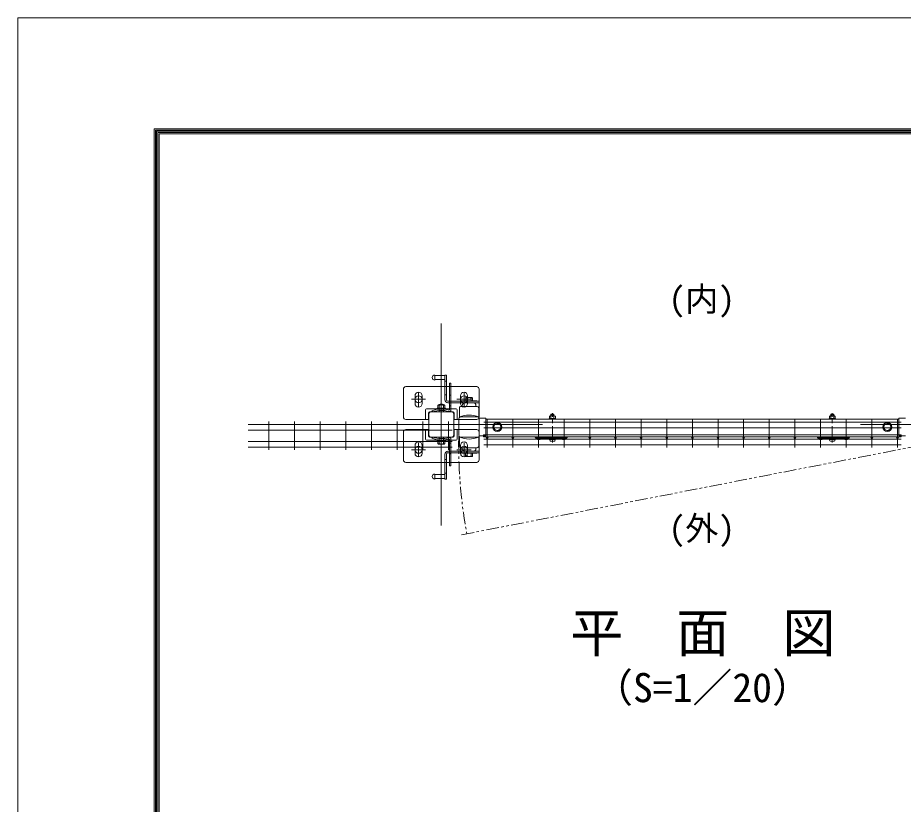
# Model space of a CAD drawing. Units: millimetres, scale not verified. Extents: x -4200 to 4200, y -2970 to 2970.
# Drawn here: x -4200 to -2447, y 1412 to 2970 of the extents above; entities that cross this region are included whole.
import ezdxf
from ezdxf.enums import TextEntityAlignment as Align

# ---------------------------------------------------------------- set-up
doc = ezdxf.new("R2010")
doc.units = ezdxf.units.MM
doc.header["$LTSCALE"] = 20
doc.linetypes.add('USER1', pattern=[50.8, 31.75, -6.35, 6.35, -6.35])
doc.linetypes.add('USER4', pattern=[2.5, 1.25, -0.25, 0.25, -0.25, 0.25, -0.25])
for name, color, linetype, lineweight in [('0-0_D-STR-DIM', 7, 'Continuous', 9), ('0-2_D-STR1', 1, 'Continuous', 18), ('0-3_D-BMK', 2, 'USER1', 13), ('0-4_D-STR-TXT', 7, 'Continuous', 9), ('0-5_D-STR3', 3, 'Continuous', 13), ('0-8_D-STR2', 7, 'Continuous', 9), ('0-D_D-TTL', 7, 'Continuous', 9)]:
    doc.layers.add(name, color=color, linetype=linetype, lineweight=lineweight)
doc.styles.add('ＭＳ ゴシック', font='')
doc.styles.get('ＭＳ ゴシック').set_extended_font_data('MS Gothic')

# ---------------------------------------------------------------- blocks, each defined once
blk = doc.blocks.new('A$C982ee5ca')
at = {"layer": '0-3_D-BMK'}
blk.add_line((0, -150), (0, 1008), dxfattribs=at)
at = {"layer": '0-5_D-STR3'}
for p, q in [((-125, 798), (125, 798)), ((-125, 766), (-125, 798)), ((-125, 766), (125, 766)), ((-115, 881.6), (-115, 798)), ((-115, 798), (115, 798)), ((-86.6, 898), (86.6, 898)), ((-46, 968), (-60, 954)), ((60, 954), (-60, 954)), ((-60, 954), (-60, 898)), ((-58.2, 881.6), (-58.2, 798)), ((-46, 968), (-46, 898)), ((46, 968), (-46, 968)), ((46, 968), (46, 898)), ((46, 968), (60, 954)), ((58.2, 881.6), (58.2, 798)), ((60, 954), (60, 898)), ((115, 881.6), (115, 798)), ((125, 766), (125, 798)), ((-125, 0), (125, 0)), ((-125, -32), (-125, 0)), ((125, -32), (125, 0)), ((-125, -32), (125, -32)), ((-103.7, -32), (103.7, -32)), ((-103.7, -62.5), (-103.7, -32)), ((103.7, -63.3), (103.7, -32))]:
    blk.add_line(p, q, dxfattribs=at)
for centre, radius, start, end in [((-86.6, 865.2), 32.8, 30, 150), ((0, 786.4), 111.5, 58.543, 121.457), ((86.6, 865.2), 32.8, 30, 150), ((-65.7, -62.5), 38, 180, 253.92714), ((1.3, 170), 280, 253.92714, 285.41383), ((65.7, -63.3), 38, 285.41383, 0)]:
    blk.add_arc(centre, radius, start, end, dxfattribs=at)
blk = doc.blocks.new('ベースプレート部品\u3000平面図')
at = {"layer": '0-5_D-STR3'}
for p, q in [((-16076.5, 106818.2), (-16076.5, 105718.2)), ((-13176.5, 106918.2), (-15976.5, 106918.2)), ((-13076.5, 105718.2), (-13076.5, 106818.2)), ((-15616.5, 106248.2), (-15616.5, 106558.2)), ((-15336.5, 106248.2), (-15336.5, 106558.2)), ((-13816.5, 106248.2), (-13816.5, 106558.2)), ((-13536.5, 106248.2), (-13536.5, 106558.2)), ((-15206.5, 105618.2), (-15206.5, 105998.2)), ((-13986.5, 106038.2), (-15166.5, 106038.2)), ((-14106.5, 105918.2), (-15046.5, 105918.2)), ((-13946.5, 105998.2), (-13946.5, 105618.2)), ((-15976.5, 105618.2), (-15084.8, 105618.2)), ((-15086.5, 105618.2), (-15086.5, 105878.2)), ((-14066.5, 105618.2), (-14066.5, 105878.2)), ((-14064.8, 105618.2), (-13176.5, 105618.2))]:
    blk.add_line(p, q, dxfattribs=at)
for centre, radius, start, end in [((-15976.5, 106818.2), 100, 90, 180), ((-15476.5, 106558.2), 140, 0, 180), ((-13676.5, 106558.2), 140, 0, 180), ((-13176.5, 106818.2), 100, 0, 90), ((-15476.5, 106248.2), 140, 180, 0), ((-13676.5, 106248.2), 140, 180, 0), ((-15166.5, 105998.2), 40, 90, 180), ((-15046.5, 105878.2), 40, 90, 180), ((-14106.5, 105878.2), 40, 0, 90), ((-13986.5, 105998.2), 40, 0, 90), ((-15976.5, 105718.2), 100, 180, 270), ((-13176.5, 105718.2), 100, 270, 0)]:
    blk.add_arc(centre, radius, start, end, dxfattribs=at)

msp = doc.modelspace()

# ---------------------------------------------------------------- linework, layer by layer
at = {"layer": '0-2_D-STR1'}
for p, q in [((-3386.39, 2144.27), (-3386.39, 2184.07)), ((-3381.29, 2189.17), (-3341.49, 2189.17)), ((-3336.39, 2144.27), (-3336.39, 2184.07)), ((-3326.39, 2142.37), (-3326.39, 2175.97)), ((-3323.19, 2179.17), (-3289.59, 2179.17)), ((-3273.39, 2176.62), (-3286.46, 2176.62)), ((-3286.39, 2142.37), (-3286.39, 2175.97)), ((-3273.39, 2176.62), (-3273.39, 2141.72)), ((-3273.39, 2174.67), (-2455.39, 2174.67)), ((-2455.39, 2176.6), (-2455.39, 2141.7)), ((-2455.39, 2176.6), (-2442.39, 2176.6)), ((-3381.29, 2139.17), (-3341.49, 2139.17)), ((-3323.19, 2139.17), (-3289.59, 2139.17)), ((-3273.39, 2141.72), (-3286.39, 2141.72)), ((-3273.39, 2143.67), (-2455.39, 2143.67)), ((-2455.39, 2141.7), (-2442.39, 2141.7))]:
    msp.add_line(p, q, dxfattribs=at)
for centre, radius, start, end in [((-3381.29, 2184.07), 5.1, 90.00031, 179.99984), ((-3341.49, 2184.07), 5.1, 0, 90.00028), ((-3323.19, 2175.97), 3.2, 89.99997, 180), ((-3289.59, 2175.97), 3.2, 0, 89.99997), ((-3381.29, 2144.27), 5.1, 179.99985, 269.9997), ((-3341.49, 2144.27), 5.1, 269.99973, 0), ((-3323.19, 2142.37), 3.2, 180, 270.00003), ((-3289.59, 2142.37), 3.2, 270.00003, 0)]:
    msp.add_arc(centre, radius, start, end, dxfattribs=at)
at = {"layer": '0-3_D-BMK'}
for p, q in [((-3361.39, 2364.17), (-3361.39, 1964.17)), ((-3406.39, 2228.17), (-3406.39, 2200.17)), ((-3316.39, 2228.17), (-3316.39, 2200.17)), ((-3420.39, 2214.17), (-3392.39, 2214.17)), ((-3330.39, 2214.17), (-3302.39, 2214.17)), ((-3161.39, 2164.17), (-3561.39, 2164.17)), ((-2131.39, 2164.17), (-2531.39, 2164.17)), ((-3406.39, 2100.17), (-3406.39, 2128.17)), ((-3316.39, 2100.17), (-3316.39, 2128.17)), ((-3420.39, 2114.17), (-3392.39, 2114.17)), ((-3330.39, 2114.17), (-3302.39, 2114.17))]:
    msp.add_line(p, q, dxfattribs=at)
at = {"layer": '0-3_D-BMK', "linetype": 'USER4'}
msp.add_line((-3321.14, 1945.82), (-2384.19, 2128.37), dxfattribs=at)
msp.add_arc((-2367.39, 2123.67), 959.66, 178.96932, 190.55858, dxfattribs=at)
at = {"layer": '0-5_D-STR3'}
for p, q in [((-3374.39, 2262.19), (-3374.39, 2252.19)), ((-3354.39, 2262.19), (-3354.39, 2213.19)), ((-3354.39, 2262.19), (-3351.39, 2262.19)), ((-3351.39, 2262.19), (-3351.39, 2213.19)), ((-3374.39, 2261.19), (-3354.39, 2261.19)), ((-3374.39, 2253.19), (-3354.39, 2253.19)), ((-3354.39, 2250.19), (-3351.39, 2250.19)), ((-3345.39, 2246.17), (-3345.39, 2193.79)), ((-3342.39, 2246.17), (-3345.39, 2246.17)), ((-3342.39, 2246.17), (-3342.39, 2192.67)), ((-3354.39, 2223.19), (-3351.39, 2223.19)), ((-3348.39, 2210.19), (-3286.39, 2210.19)), ((-3342.39, 2222.17), (-3345.39, 2222.17)), ((-3291.39, 2211.19), (-3321.39, 2211.19)), ((-3321.39, 2211.19), (-3321.39, 2210.19)), ((-3313.17, 2216.23), (-3313.17, 2211.15)), ((-3311.79, 2217.64), (-3300.99, 2217.64)), ((-3310.4, 2216.23), (-3310.4, 2211.19)), ((-3302.39, 2216.23), (-3302.39, 2211.19)), ((-3299.58, 2216.23), (-3299.58, 2211.23)), ((-3291.39, 2211.19), (-3291.39, 2210.19)), ((-3286.39, 2207.19), (-3286.39, 2210.19)), ((-3352.99, 2196.51), (-3369.79, 2196.51)), ((-3369.79, 2196.51), (-3369.79, 2194.91)), ((-3369.79, 2194.91), (-3352.99, 2194.91)), ((-3368.2, 2201.55), (-3368.2, 2196.55)), ((-3356, 2202.96), (-3366.8, 2202.96)), ((-3365.4, 2203.55), (-3357.39, 2203.55)), ((-3365.4, 2203.55), (-3365.4, 2202.94)), ((-3365.4, 2201.55), (-3365.4, 2196.51)), ((-3365.4, 2189.17), (-3365.4, 2194.91)), ((-3364.9, 2203.89), (-3364.9, 2202.94)), ((-3357.89, 2203.9), (-3357.89, 2202.97)), ((-3357.39, 2203.55), (-3357.39, 2202.97)), ((-3357.39, 2201.55), (-3357.39, 2196.51)), ((-3357.39, 2189.17), (-3357.39, 2194.91)), ((-3354.61, 2201.55), (-3354.61, 2196.47)), ((-3352.99, 2196.51), (-3352.99, 2194.91)), ((-3348.39, 2207.19), (-3286.39, 2207.19)), ((-3345.39, 2201.17), (-3342.39, 2201.17)), ((-3325.39, 2197.19), (-3325.39, 2179.19)), ((-3322.39, 2200.19), (-3290.39, 2200.19)), ((-3319.89, 2200.19), (-3319.89, 2202.19)), ((-3292.89, 2200.19), (-3292.89, 2202.19)), ((-3287.39, 2197.19), (-3287.39, 2179.19)), ((-3378.37, 2189.17), (-3380.39, 2191.39)), ((-3250.39, 2166.9), (-3257.39, 2162.85)), ((-3257.39, 2162.85), (-3257.39, 2155.44)), ((-3250.39, 2166.9), (-3243.39, 2162.85)), ((-3243.39, 2162.85), (-3243.39, 2155.44)), ((-2478.39, 2166.9), (-2485.39, 2162.85)), ((-2485.39, 2162.85), (-2485.39, 2155.44)), ((-2478.39, 2166.9), (-2471.39, 2162.85)), ((-2471.39, 2162.85), (-2471.39, 2155.44)), ((-3378.37, 2139.17), (-3380.39, 2136.95)), ((-3365.4, 2139.17), (-3365.4, 2133.43)), ((-3357.39, 2133.43), (-3357.39, 2139.17)), ((-3325.39, 2121.15), (-3325.39, 2139.15)), ((-3287.39, 2121.15), (-3287.39, 2139.15)), ((-3250.39, 2151.4), (-3257.39, 2155.44)), ((-3250.39, 2151.4), (-3243.39, 2155.44)), ((-3175.34, 2138.56), (-3174.3, 2139.77)), ((-3174.3, 2139.77), (-3169.59, 2135.71)), ((-3162.13, 2139.77), (-3125.13, 2139.77)), ((-3162.13, 2137.97), (-3162.13, 2139.77)), ((-3125.13, 2137.97), (-3125.13, 2139.77)), ((-3112.96, 2139.77), (-3117.67, 2135.71)), ((-3111.91, 2138.56), (-3112.96, 2139.77)), ((-2616.87, 2138.56), (-2615.83, 2139.77)), ((-2615.83, 2139.77), (-2611.12, 2135.71)), ((-2603.66, 2139.77), (-2566.66, 2139.77)), ((-2603.66, 2137.97), (-2603.66, 2139.77)), ((-2566.66, 2137.97), (-2566.66, 2139.77)), ((-2554.49, 2139.77), (-2559.2, 2135.71)), ((-2553.44, 2138.56), (-2554.49, 2139.77)), ((-2478.39, 2151.4), (-2485.39, 2155.44)), ((-2478.39, 2151.4), (-2471.39, 2155.44)), ((-3369.79, 2133.43), (-3352.99, 2133.43)), ((-3369.79, 2131.83), (-3369.79, 2133.43)), ((-3352.99, 2131.83), (-3369.79, 2131.83)), ((-3368.2, 2126.79), (-3368.2, 2131.79)), ((-3356, 2125.38), (-3366.8, 2125.38)), ((-3365.4, 2126.79), (-3365.4, 2131.83)), ((-3357.39, 2126.79), (-3357.39, 2131.83)), ((-3354.61, 2126.79), (-3354.61, 2131.87)), ((-3352.99, 2131.83), (-3352.99, 2133.43)), ((-3345.39, 2134.55), (-3345.39, 2082.17)), ((-3345.39, 2127.17), (-3342.39, 2127.17)), ((-3342.39, 2135.67), (-3342.39, 2082.17)), ((-3175.34, 2138.56), (-3170.63, 2134.5)), ((-3165.71, 2137.55), (-3167.69, 2135.74)), ((-3164.63, 2136.37), (-3166.61, 2134.56)), ((-3164.63, 2137.97), (-3162.13, 2137.97)), ((-3164.63, 2136.37), (-3122.63, 2136.37)), ((-3125.13, 2137.97), (-3162.13, 2137.97)), ((-3158.63, 2137.97), (-3158.63, 2136.37)), ((-3128.63, 2137.97), (-3128.63, 2136.37)), ((-3125.13, 2137.97), (-3122.63, 2137.97)), ((-3122.63, 2136.37), (-3120.64, 2134.56)), ((-3121.55, 2137.55), (-3119.57, 2135.74)), ((-3111.91, 2138.56), (-3116.62, 2134.5)), ((-2616.87, 2138.56), (-2612.16, 2134.5)), ((-2607.24, 2137.55), (-2609.22, 2135.74)), ((-2606.16, 2136.37), (-2608.14, 2134.56)), ((-2606.16, 2137.97), (-2603.66, 2137.97)), ((-2606.16, 2136.37), (-2564.16, 2136.37)), ((-2566.66, 2137.97), (-2603.66, 2137.97)), ((-2600.16, 2137.97), (-2600.16, 2136.37)), ((-2570.16, 2137.97), (-2570.16, 2136.37)), ((-2566.66, 2137.97), (-2564.16, 2137.97)), ((-2564.16, 2136.37), (-2562.17, 2134.56)), ((-2563.08, 2137.55), (-2561.1, 2135.74)), ((-2553.44, 2138.56), (-2558.15, 2134.5)), ((-3354.39, 2056.15), (-3354.39, 2105.15)), ((-3351.39, 2056.15), (-3351.39, 2105.15)), ((-3348.39, 2111.15), (-3286.39, 2111.15)), ((-3348.39, 2108.15), (-3286.39, 2108.15)), ((-3342.39, 2106.17), (-3345.39, 2106.17)), ((-3322.39, 2118.15), (-3290.39, 2118.15)), ((-3321.39, 2107.15), (-3321.39, 2108.15)), ((-3321.39, 2107.15), (-3291.39, 2107.15)), ((-3319.89, 2118.15), (-3319.89, 2116.15)), ((-3313.2, 2102.11), (-3313.2, 2107.11)), ((-3310.4, 2102.11), (-3310.4, 2107.15)), ((-3302.39, 2102.11), (-3302.39, 2107.15)), ((-3299.61, 2102.11), (-3299.61, 2107.19)), ((-3292.89, 2118.15), (-3292.89, 2116.15)), ((-3291.39, 2107.15), (-3291.39, 2108.15)), ((-3286.39, 2111.15), (-3286.39, 2108.15)), ((-3351.39, 2095.15), (-3354.39, 2095.15)), ((-3301, 2100.7), (-3311.8, 2100.7)), ((-3342.39, 2082.17), (-3345.39, 2082.17)), ((-3374.39, 2056.15), (-3374.39, 2066.15)), ((-3374.39, 2065.15), (-3354.39, 2065.15)), ((-3374.39, 2057.15), (-3354.39, 2057.15)), ((-3351.39, 2068.15), (-3354.39, 2068.15)), ((-3354.39, 2056.15), (-3351.39, 2056.15))]:
    msp.add_line(p, q, dxfattribs=at)
for centre, radius in [((-3406.39, 2214.17), 7), ((-3316.39, 2214.17), 7), ((-3250.39, 2159.15), 9), ((-3250.39, 2159.15), 6.71), ((-2478.39, 2159.15), 9), ((-2478.39, 2159.15), 6.71), ((-3406.39, 2114.17), 7), ((-3316.39, 2114.17), 7)]:
    msp.add_circle(centre, radius, dxfattribs=at)
for centre, radius, start, end in [((-3374.39, 2257.19), 5, 90.00001, 270), ((-3348.39, 2213.19), 6, 180.00001, 269.99995), ((-3348.39, 2213.19), 3, 180.00001, 270), ((-3311.79, 2216.25), 1.39, 359.29981, 180.701), ((-3306.39, 2211.22), 6.41, 51.35043, 128.64746), ((-3300.99, 2216.23), 1.4, 0.08393, 179.91606), ((-3361.39, 2141.91), 53, 73.87238, 111.00754), ((-3361.39, 2142.14), 50, 72.42905, 109.85261), ((-3366.8, 2201.55), 1.4, 0.08393, 179.91608), ((-3361.39, 2198.54), 6.41, 51.35253, 128.64959), ((-3361.39, 2196.54), 6.41, 51.35253, 128.64959), ((-3356, 2201.57), 1.39, 359.29901, 180.70018), ((-3346.39, 2193.79), 1, 253.8728, 0.00001), ((-3345.39, 2192.67), 3, 252.42887, 0.00001), ((-3322.39, 2197.19), 3, 90, 180.00001), ((-3314.89, 2202.19), 5, 90.00001, 179.99999), ((-3297.89, 2202.19), 5, 0, 90), ((-3290.39, 2197.19), 3, 0, 90), ((-3306.39, 2132.08), 50.8, 68.0365, 111.96349), ((-3361.39, 2186.2), 50, 250.1474, 287.57096), ((-3306.39, 2186.26), 50.8, 248.03652, 291.96351), ((-3361.39, 2186.43), 53, 248.99247, 286.12763), ((-3366.8, 2126.79), 1.4, 180.08393, 359.91608), ((-3361.39, 2131.8), 6.41, 231.35042, 308.64748), ((-3356, 2126.77), 1.39, 179.29981, 0.70101), ((-3346.39, 2134.55), 1, 0, 106.12721), ((-3345.39, 2135.67), 3, 0, 107.57114), ((-3168.66, 2136.8), 3.03, 229.26286, 312.38442), ((-3168.66, 2136.8), 1.43, 229.26286, 312.38442), ((-3164.63, 2136.37), 1.6, 90, 132.38442), ((-3122.63, 2136.37), 1.6, 47.61558, 90), ((-3118.6, 2136.8), 3.03, 227.61558, 310.73714), ((-3118.6, 2136.8), 1.43, 227.61558, 310.73714), ((-2610.19, 2136.8), 3.03, 229.26286, 312.38442), ((-2610.19, 2136.8), 1.43, 229.26286, 312.38442), ((-2606.16, 2136.37), 1.6, 90, 132.38442), ((-2564.16, 2136.37), 1.6, 47.61558, 90), ((-2560.13, 2136.8), 3.03, 227.61558, 310.73714), ((-2560.13, 2136.8), 1.43, 227.61558, 310.73714), ((-3348.39, 2105.15), 6, 90.00006, 180.00001), ((-3348.39, 2105.15), 3, 90.00001, 180.00001), ((-3322.39, 2121.15), 3, 180.00001, 270), ((-3314.89, 2116.15), 5, 180.00002, 270), ((-3297.89, 2116.15), 5, 270, 0.00001), ((-3290.39, 2121.15), 3, 270, 0.00001), ((-3311.8, 2102.11), 1.4, 180.08393, 359.91608), ((-3306.39, 2107.12), 6.41, 231.35042, 308.64748), ((-3301, 2102.09), 1.39, 179.29981, 0.70101), ((-3374.39, 2061.15), 5, 90, 270)]:
    msp.add_arc(centre, radius, start, end, dxfattribs=at)
at = {"layer": '0-8_D-STR2'}
for p, q in [((-3270.55, 2174.37), (-3270.55, 2118.37)), ((-3219.78, 2174.37), (-3219.78, 2118.37)), ((-3169.01, 2174.37), (-3169.01, 2118.37)), ((-3118.24, 2174.37), (-3118.24, 2118.37)), ((-3067.47, 2174.37), (-3067.47, 2118.37)), ((-3016.7, 2174.37), (-3016.7, 2118.37)), ((-2965.93, 2174.37), (-2965.93, 2118.37)), ((-2915.16, 2174.37), (-2915.16, 2118.37)), ((-2864.4, 2174.37), (-2864.4, 2118.37)), ((-2813.62, 2174.37), (-2813.62, 2118.37)), ((-2762.85, 2174.37), (-2762.85, 2118.37)), ((-2712.08, 2174.37), (-2712.08, 2118.37)), ((-2661.31, 2174.37), (-2661.31, 2118.37)), ((-2610.54, 2174.37), (-2610.54, 2118.37)), ((-2559.77, 2174.37), (-2559.77, 2118.37)), ((-2509, 2174.37), (-2509, 2118.37)), ((-2458.23, 2174.37), (-2458.23, 2118.37)), ((-3340.19, 2164.47), (-3743.77, 2164.47)), ((-3702.55, 2169.87), (-3702.55, 2113.87)), ((-3651.78, 2169.87), (-3651.78, 2113.87)), ((-3601.01, 2169.87), (-3601.01, 2113.87)), ((-3550.24, 2169.87), (-3550.24, 2113.87)), ((-3499.47, 2169.87), (-3499.47, 2113.87)), ((-3448.7, 2169.87), (-3448.7, 2113.87)), ((-3397.94, 2169.87), (-3397.94, 2113.87)), ((-3347.17, 2169.87), (-3347.17, 2113.87)), ((-3277.53, 2168.97), (-2451.27, 2168.97)), ((-3277.53, 2157.67), (-2451.27, 2157.67)), ((-3340.19, 2153.17), (-3743.77, 2153.17)), ((-3277.55, 2143.67), (-2451.23, 2143.67)), ((-3277.55, 2140.07), (-3277.55, 2143.67)), ((-3277.55, 2140.07), (-2451.23, 2140.07)), ((-2451.23, 2140.07), (-2451.23, 2143.67)), ((-3340.19, 2130.57), (-3743.77, 2130.57)), ((-3277.53, 2135.07), (-2451.27, 2135.07)), ((-3277.53, 2123.77), (-2451.27, 2123.77)), ((-3340.19, 2119.27), (-3743.77, 2119.27))]:
    msp.add_line(p, q, dxfattribs=at)
for centre in [(-3270.55, 2138.27), (-3219.78, 2138.27), (-3169.01, 2138.27), (-3118.24, 2138.27), (-3067.47, 2138.27), (-3016.7, 2138.27), (-2965.93, 2138.27), (-2915.16, 2138.27), (-2864.39, 2138.27), (-2813.62, 2138.27), (-2762.85, 2138.27), (-2712.08, 2138.27), (-2661.31, 2138.27), (-2610.54, 2138.27), (-2559.77, 2138.27), (-2509, 2138.27), (-2458.23, 2138.27)]:
    msp.add_circle(centre, 1.8, dxfattribs=at)
at = {"layer": '0-D_D-TTL', "color": 2, "lineweight": 18}
msp.add_lwpolyline([(-4200, 2970), (4200, 2970), (4200, -2970), (-4200, -2970)], close=True, dxfattribs=at)
at = {"layer": '0-D_D-TTL'}
for points in [[(-3930, 2750), (3930, 2750), (3930, -2750), (-3930, -2750)], [(-3927.5, 2747.5), (3927.5, 2747.5), (3927.5, -2747.5), (-3927.5, -2747.5)], [(-3925, 2745), (3925, 2745), (3925, -2745), (-3925, -2745)], [(-3922.5, 2742.5), (3922.5, 2742.5), (3922.5, -2742.5), (-3922.5, -2742.5)], [(-3920, 2740), (3920, 2740), (3920, -2740), (-3920, -2740)]]:
    msp.add_lwpolyline(points, close=True, dxfattribs=at)

# ---------------------------------------------------------------- block references
at = {"layer": '0-0_D-STR-DIM', "xscale": 0.05, "yscale": 0.05}
for p in [(-3141.39, 2136.37), (-2587.39, 2136.37)]:
    msp.add_blockref('A$C982ee5ca', p, dxfattribs=at)
at = {"layer": '0-5_D-STR3', "xscale": 0.05, "yscale": 0.05}
msp.add_blockref('ベースプレート部品\u3000平面図', (-2632.57, -3106.74), dxfattribs=at)
at = {"layer": '0-5_D-STR3', "xscale": -0.05, "yscale": 0.05, "rotation": 180}
msp.add_blockref('ベースプレート部品\u3000平面図', (-2632.57, 7435.08), dxfattribs=at)

# ---------------------------------------------------------------- texts
at = {"layer": '0-4_D-STR-TXT', "style": 'ＭＳ ゴシック'}
for s, height, p in [('(内)', 48.09, (-2911.24, 2374.33)), ('(外)', 48.09, (-2911.24, 1919.93)), ('平\u3000面\u3000図', 76.98, (-3106.29, 1690.08)), ('（S=1／20）', 57.77, (-3060.81, 1596.89))]:
    msp.add_text(s, height=height, dxfattribs=at).set_placement(p, align=Align.BOTTOM_LEFT)

doc.saveas('drawing.dxf')
